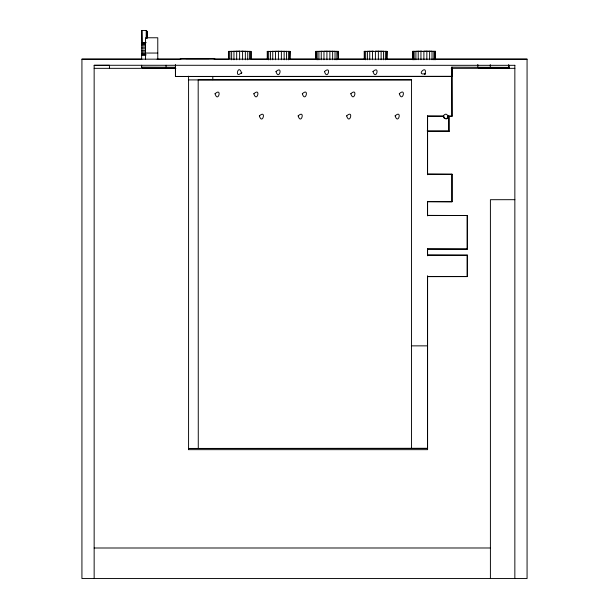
<?xml version="1.0" encoding="UTF-8"?>
<svg xmlns="http://www.w3.org/2000/svg" width="609" height="609" viewBox="0 0 609 609"><rect width="100%" height="100%" fill="white"/><g stroke="black" fill="none" stroke-linecap="round" stroke-linejoin="round"><path stroke-width="0.91" d="M427.594 275.748L427.594 449.663L188.577 449.663L188.577 448.452L427.51 448.369L188.577 448.452M145.482 55.061L141.821 55.061L141.638 30.45L146.221 30.45L146.685 30.922L146.685 38.436M241.468 72.76C238.454 63.138 234.046 79.596 241.468 72.76L241.507 73.552M241.727 73.019L241.803 72.448M444.654 118.352C449.358 120.399 448.209 111.668 444.189 114.865C441.152 118.321 448.985 120.856 448.155 116.113L452.03 116.22L448.277 116.22M443.839 117.537L446.016 118.9L447.935 117.796L447.973 116.433M425.166 73.689C427.366 63.846 415.323 75.889 425.166 73.689L424.427 74.519L425.425 73.948M228.444 59.02L228.444 51.422L239.619 51.202L251.235 51.415L251.235 59.012M247.368 51.46L241.704 51.278M267.244 59.012L267.244 51.415L286.161 51.445M290.029 58.997L290.029 51.4L289.694 59.058M315.736 58.989L315.736 51.392L334.881 51.384L333.915 51.46M338.185 51.445L338.52 58.982M364.228 58.974L364.228 51.377L383.373 51.369L382.406 51.445M387.012 58.966L387.012 51.369L386.677 59.02M412.719 58.951L412.719 51.362L431.865 51.354L429.703 51.46M434.088 51.46L435.504 51.346L435.504 58.944M185.905 58.67L209.131 58.662M478.933 68.269L509.246 68.025L509.246 65.277M274.629 51.278L271.18 51.445M323.12 51.263L319.375 51.392L320.486 51.468M373.469 51.232L367.866 51.377L368.978 51.445M421.961 51.209L416.358 51.354L418.733 51.46M239.695 51.27L232.387 51.46M290.029 51.4L275.474 51.194L275.474 59.743M338.52 51.384L323.965 51.179L323.965 59.728M94.151 65.33L109.422 65.27L109.422 68.33M141.638 42.668L146.221 42.668M141.806 42.843L145.475 42.843M141.836 43.018L145.505 43.011M141.867 43.589L145.536 43.589M141.889 44.526L145.559 44.526M141.912 45.766L145.574 45.766M141.927 47.228L145.589 47.22M141.927 48.804L145.597 48.796M141.927 50.387L145.597 50.387M141.92 51.872L145.581 51.872M145.551 53.044L157.777 53.044M141.897 53.166L145.566 53.166M141.874 54.171L145.543 54.163M141.638 59.591L141.638 54.886L146.221 54.886M180.272 58.456L214.33 58.449L214.985 59.103M81.926 59.164L527.067 59.157L527.074 578.55L81.933 578.55L81.926 59.164L141.851 59.172M157.069 59.172L180.85 59.172M214.14 59.172L228.405 59.172M251.235 59.172L267.404 59.172M289.283 59.172L315.911 59.172M338.741 59.172L364.418 59.172M386.296 59.172L412.932 59.172M434.811 59.172L527.067 59.172M514.849 65.323L94.151 65.277L94.151 578.535M141.638 65.224L141.638 67.104L175.415 67.272L175.499 76.521L451.947 76.422L451.855 67.165L508.599 67.386L509.246 68.025M94.151 68.337L175.887 68.33M451.223 68.33L514.849 68.33M175.415 64.524L175.415 76.437L451.855 76.331M198.275 448.452L198.184 79.817L411.638 79.832L188.577 79.916M452.03 201.746L427.51 201.67L452.03 201.746L452.03 174.258L427.51 174.174L427.51 116.136L443.489 116.136M443.573 116.22L427.51 116.136M427.137 130.866L448.673 130.859L449.198 131.384L427.663 131.392M427.51 174.174L452.03 174.258M514.849 199.691L490.405 199.706L490.412 578.535M427.51 201.67L427.51 215.419L467.309 215.487L467.309 249.089L427.51 249.012L467.309 249.089M467.309 215.487L427.51 215.419M427.51 249.012L427.51 255.125L467.309 255.201L467.309 276.577L427.594 276.593L467.309 276.577M467.309 255.201L427.51 255.125M411.357 345.866L427.51 345.859M94.151 548.001L490.412 547.986M435.504 51.346L423.894 51.133L423.894 59.682M387.012 51.369L375.403 51.156L375.403 59.697M175.59 68.368L142.75 68.223L141.638 67.104M412.719 51.362L414.356 51.468M364.228 51.377L364.669 51.43M315.736 51.392L316.178 51.453M267.244 51.415L267.686 51.468M228.444 51.422L228.893 51.483M451.855 67.165L452.03 116.22M443.618 117.004L444.448 118.253M141.638 30.45L142.103 30.922L142.285 43.315M411.547 448.285L411.547 79.741M444.098 117.796L443.801 116.684L443.877 117.263M514.849 65.262L514.849 578.535M508.599 64.63L508.599 67.386M490.275 64.638L490.275 67.386M477.821 64.409L477.821 67.157M467.217 215.403L467.217 249.005M467.217 255.11L467.217 276.494M451.947 67.256L451.947 116.129M451.947 174.166L451.947 201.663M449.198 116.342L449.198 131.384M448.673 115.817L448.673 130.859M435.176 51.407L435.176 59.004M435.062 51.293L435.062 59.842M433.867 51.24L433.867 59.789M432.009 51.194L432.009 59.743M429.619 51.164L429.619 59.712M427.594 115.824L427.594 174.745M427.594 201.358L427.594 215.868M427.594 248.875L427.594 255.788M427.51 276.509L427.51 448.369M426.848 51.141L426.848 59.69M420.948 51.141L420.948 59.69M418.223 51.164L418.223 59.712M415.901 51.202L415.901 59.751M414.135 51.247L414.135 59.796M413.161 51.415L413.161 59.012M413.047 51.301L413.047 59.849M386.57 51.308L386.57 58.906M385.375 51.255L385.375 59.804M383.518 51.217L383.518 59.758M381.127 51.179L381.127 59.728M378.356 51.156L378.356 59.705M372.457 51.164L372.457 59.705M369.732 51.186L369.732 59.728M367.41 51.217L367.41 59.766M365.644 51.263L365.644 59.811M364.555 51.316L364.555 58.913M338.079 51.331L338.079 58.928M336.884 51.278L336.884 59.827M335.026 51.232L335.026 59.781M332.636 51.202L332.636 59.743M329.865 51.179L329.865 59.728M326.911 51.171L326.911 59.72M321.24 51.202L321.24 59.751M318.918 51.24L318.918 59.781M317.152 51.285L317.152 59.834M316.063 51.339L316.063 58.936M289.579 51.346L289.579 58.944M288.392 51.293L288.392 59.842M286.534 51.247L286.534 59.796M284.144 51.217L284.144 59.766M281.373 51.194L281.373 59.743M278.42 51.186L278.42 59.735M272.748 51.217L272.748 59.766M270.426 51.255L270.426 59.804M268.66 51.301L268.66 59.849M267.572 51.354L267.572 58.951M250.786 51.362L250.786 58.959M249.599 51.308L249.599 58.906M247.741 51.263L247.741 59.811M245.351 51.232L245.351 59.773M242.58 51.209L242.58 59.758M239.619 51.202L239.619 59.751M236.68 51.209L236.68 59.758M233.955 51.232L233.955 59.781M231.633 51.27L231.633 59.819M229.867 51.316L229.867 58.913M228.778 51.369L228.778 58.966M212.807 76.848L212.807 79.703M188.577 76.163L188.577 449.663M166.074 65.262L166.074 67.097M157.777 59.164L157.777 37.773L145.551 37.773L145.551 59.157M147.332 38.169L147.332 31.561L146.86 31.097L146.86 37.674M146.221 30.45L146.221 37.971M215.03 93.786C218.052 103.408 222.46 86.958 215.03 93.786M253.824 93.771C256.846 103.393 261.253 86.942 253.824 93.771M259.35 115.923C262.365 125.553 266.772 109.095 259.35 115.923M275.984 71.603C279.006 81.233 283.413 64.775 275.984 71.603M298.144 115.916C301.158 125.538 305.566 109.08 298.144 115.916M302.315 93.756C305.337 103.378 309.745 86.92 302.315 93.756M324.475 71.588C327.497 81.21 331.905 64.76 324.475 71.588M346.635 115.893C349.65 125.523 354.065 109.064 346.635 115.893M350.807 93.733C353.829 103.363 358.237 86.904 350.807 93.733M372.967 71.565C375.989 81.195 380.397 64.737 372.967 71.565M395.127 115.877C398.149 125.5 402.557 109.049 395.127 115.877M399.306 93.717C402.321 103.34 406.728 86.889 399.306 93.717"/></g></svg>
